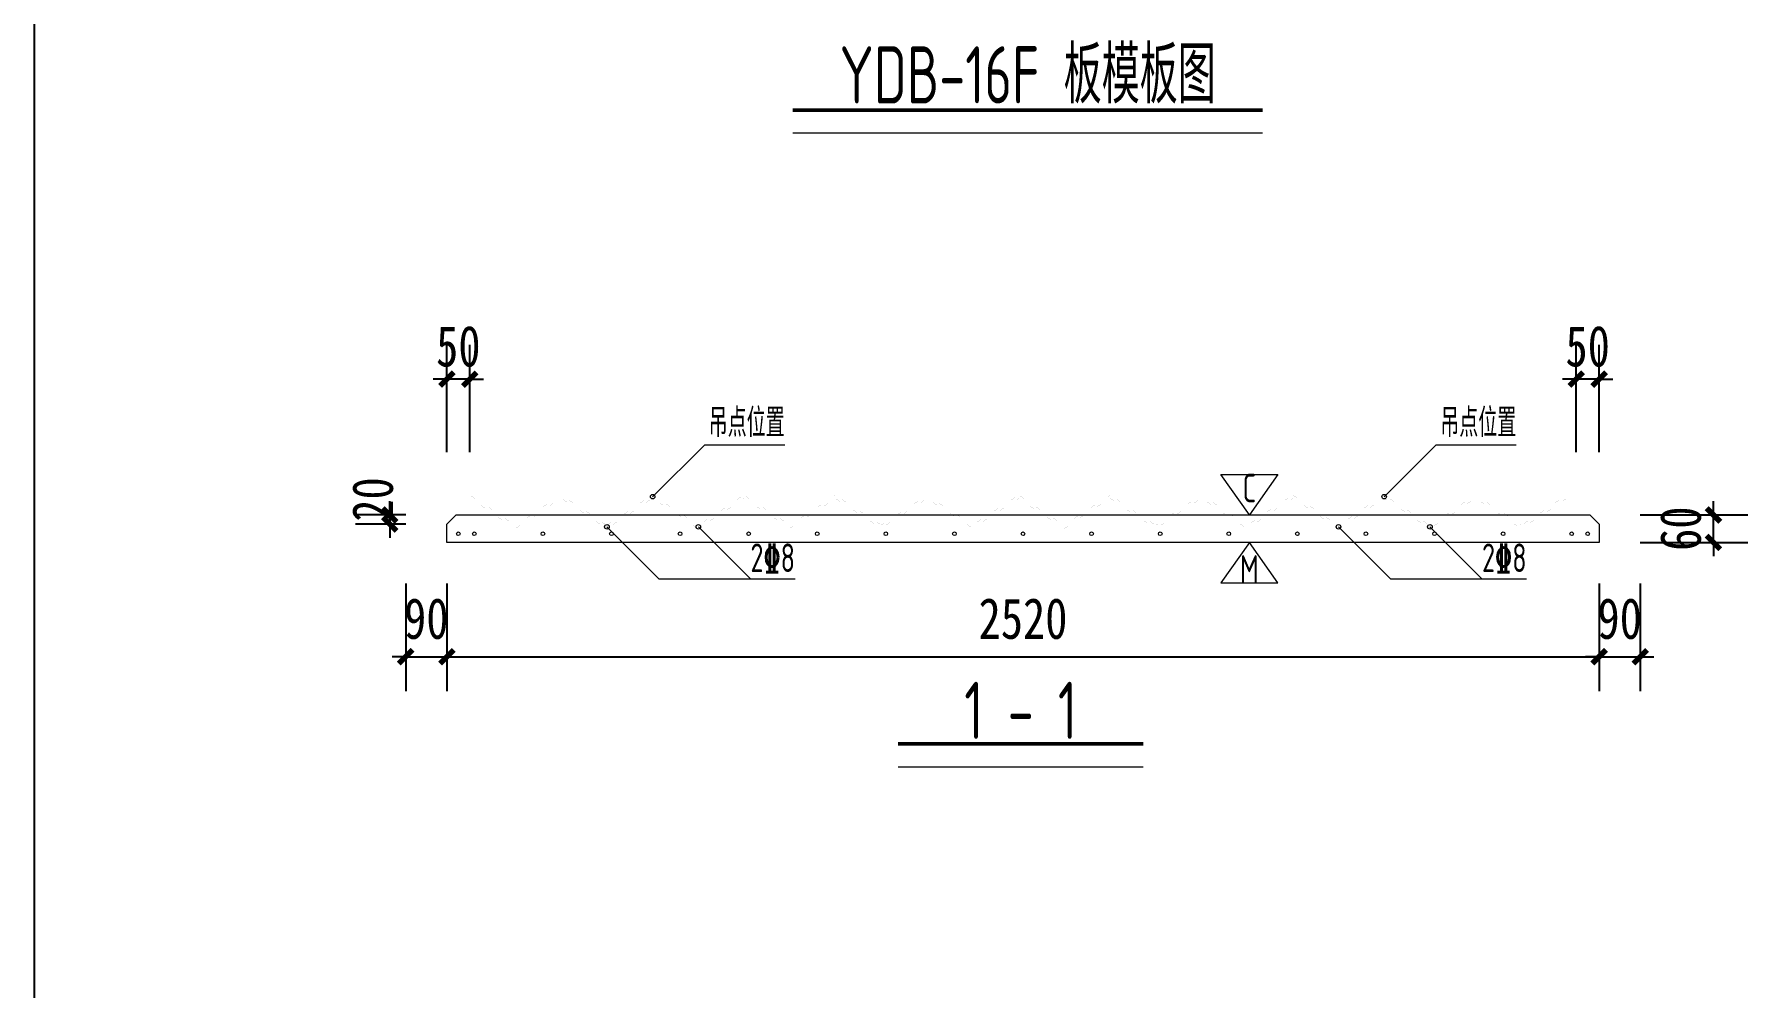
# Model space of a CAD drawing. Header units: millimetres. Extents: x 514 to 31055, y 121 to 26754.
# Drawn here: x 7801 to 11548, y 6477 to 8562 of the extents above; entities that cross this region are included whole.
import ezdxf
from ezdxf.enums import TextEntityAlignment as Align

# ---------------------------------------------------------------- set-up
doc = ezdxf.new("R2010")
doc.units = ezdxf.units.MM
doc.layers.add('a--r1', color=92, linetype='Continuous')
doc.layers.add('PUB_DIM', color=3, linetype='Continuous')
for name, color, linetype, lineweight in [('叠合板详图文字', 8, 'Continuous', 18), ('叠合板详图标注', 7, 'Continuous', 18), ('叠合板详图桁架筋', 6, 'Continuous', 35), ('叠合板详图边线', 4, 'Continuous', 18), ('叠合板详图钢筋', 1, 'Continuous', 35), ('直线', 7, 'Continuous', 18)]:
    doc.layers.add(name, color=color, linetype=linetype, lineweight=lineweight)
doc.styles.add('样式 1', font='yjkeng.shx', dxfattribs={"width": 0.7, "height": 250, "bigfont": 'yjkchn.shx'})
doc.styles.add('黑体', font='simhei.ttf', dxfattribs={"width": 0.8})
doc.dimstyles.new('_TCH_ARCH&&30', dxfattribs={"dimtxt": 89.25, "dimasz": 30, "dimexe": 75, "dimexo": 90, "dimgap": 37.875, "dimtad": 1, "dimdec": 0, "dimzin": 0, "dimdsep": 46, "dimtxsty": '黑体', "dimblk": 'ARCHTICK', "dimcen": 0.09, "dimclrt": 7, "dimazin": 2, "dimtfac": 1, "dimtdec": 0, "dimtix": 1, "dimtmove": 2, "dimatfit": 3, "dimfxl": 30, "dimtolj": 1, "dimtzin": 0, "dimarcsym": 0})

# ---------------------------------------------------------------- blocks, each defined once
blk = doc.blocks.new('A$C364B4FF9')
at = {"color": 3}
blk.add_line((-45154, 58400), (-45154, 1000), dxfattribs=at)
blk = doc.blocks.new('_ArchTick')
at = {"color": 0, "const_width": 0.4}
blk.add_lwpolyline([(-0.5, -0.5), (0.5, 0.5)], dxfattribs=at)
blk = doc.blocks.new('*D261')
at = {"layer": 'Defpoints', "color": 0, "transparency": 16777216}
for p in [(8703.3, 7451), (11223.3, 7451), (11223.3, 7201)]:
    blk.add_point(p, dxfattribs=at)
at = {"layer": 'PUB_DIM', "color": 0, "lineweight": -2, "transparency": 16777216}
for p, q in [((8703.3, 7361), (8703.3, 7126)), ((11223.3, 7361), (11223.3, 7126)), ((8703.3, 7201), (11223.3, 7201))]:
    blk.add_line(p, q, dxfattribs=at)
at = {"layer": 'PUB_DIM', "color": 0, "lineweight": -2, "transparency": 16777216, "xscale": 30, "yscale": 30, "zscale": 30, "rotation": 180}
blk.add_blockref('_ArchTick', (8703.3, 7201), dxfattribs=at)
at = {"layer": 'PUB_DIM', "color": 0, "lineweight": -2, "transparency": 16777216, "xscale": 30, "yscale": 30, "zscale": 30}
blk.add_blockref('_ArchTick', (11223.3, 7201), dxfattribs=at)
at = {"layer": 'PUB_DIM', "color": 7, "transparency": 16777216, "insert": (9963.3, 7284), "char_height": 89.25, "attachment_point": 5, "style": '黑体'}
blk.add_mtext('\\A1;2520', dxfattribs=at)
blk = doc.blocks.new('*D262')
at = {"layer": 'Defpoints', "color": 0, "transparency": 16777216}
for p in [(11223.3, 7511), (11473.3, 7511), (11223.3, 7451)]:
    blk.add_point(p, dxfattribs=at)
at = {"layer": 'PUB_DIM', "color": 0, "lineweight": -2, "transparency": 16777216}
for p, q in [((11473.3, 7511), (11473.3, 7541)), ((11313.3, 7511), (11548.3, 7511)), ((11473.3, 7451), (11473.3, 7511)), ((11313.3, 7451), (11548.3, 7451)), ((11473.3, 7451), (11473.3, 7421))]:
    blk.add_line(p, q, dxfattribs=at)
at = {"layer": 'PUB_DIM', "color": 0, "lineweight": -2, "transparency": 16777216, "xscale": 30, "yscale": 30, "zscale": 30}
for p, rotation in [((11473.3, 7511), 270), ((11473.3, 7451), 90)]:
    blk.add_blockref('_ArchTick', p, dxfattribs=dict(at, rotation=rotation))
at = {"layer": 'PUB_DIM', "color": 7, "transparency": 16777216, "insert": (11401.7, 7481), "char_height": 89.25, "attachment_point": 5, "rotation": 90, "style": '黑体'}
blk.add_mtext('\\A1;60', dxfattribs=at)
blk = doc.blocks.new('*D263')
at = {"layer": 'Defpoints', "color": 0, "transparency": 16777216}
for p in [(8703.3, 7511), (8578.3, 7491), (8703.3, 7491)]:
    blk.add_point(p, dxfattribs=at)
at = {"layer": 'PUB_DIM', "color": 0, "lineweight": -2, "transparency": 16777216}
for p, q in [((8578.3, 7511), (8578.3, 7541)), ((8613.3, 7511), (8503.3, 7511)), ((8578.3, 7511), (8578.3, 7491)), ((8613.3, 7491), (8503.3, 7491)), ((8578.3, 7491), (8578.3, 7461))]:
    blk.add_line(p, q, dxfattribs=at)
at = {"layer": 'PUB_DIM', "color": 0, "lineweight": -2, "transparency": 16777216, "xscale": 30, "yscale": 30, "zscale": 30}
for p, rotation in [((8578.3, 7511), 270), ((8578.3, 7491), 90)]:
    blk.add_blockref('_ArchTick', p, dxfattribs=dict(at, rotation=rotation))
at = {"layer": 'PUB_DIM', "color": 7, "transparency": 16777216, "insert": (8541.3, 7544.9), "char_height": 89.25, "attachment_point": 5, "rotation": 90, "style": '黑体'}
blk.add_mtext('\\A1;20', dxfattribs=at)
blk = doc.blocks.new('*D264')
at = {"layer": 'Defpoints', "color": 0, "transparency": 16777216}
for p in [(8613.3, 7451), (8703.3, 7451), (8703.3, 7201)]:
    blk.add_point(p, dxfattribs=at)
at = {"layer": 'PUB_DIM', "color": 0, "lineweight": -2, "transparency": 16777216}
for p, q in [((8613.3, 7361), (8613.3, 7126)), ((8703.3, 7361), (8703.3, 7126)), ((8613.3, 7201), (8583.3, 7201)), ((8613.3, 7201), (8703.3, 7201)), ((8703.3, 7201), (8733.3, 7201))]:
    blk.add_line(p, q, dxfattribs=at)
at = {"layer": 'PUB_DIM', "color": 0, "lineweight": -2, "transparency": 16777216, "xscale": 30, "yscale": 30, "zscale": 30}
blk.add_blockref('_ArchTick', (8613.3, 7201), dxfattribs=at)
at = {"layer": 'PUB_DIM', "color": 0, "lineweight": -2, "transparency": 16777216, "xscale": 30, "yscale": 30, "zscale": 30, "rotation": 180}
blk.add_blockref('_ArchTick', (8703.3, 7201), dxfattribs=at)
at = {"layer": 'PUB_DIM', "color": 7, "transparency": 16777216, "insert": (8658.3, 7284), "char_height": 89.25, "attachment_point": 5, "style": '黑体'}
blk.add_mtext('\\A1;90', dxfattribs=at)
blk = doc.blocks.new('*D265')
at = {"layer": 'Defpoints', "color": 0, "transparency": 16777216}
for p in [(11223.3, 7451), (11313.3, 7451), (11313.3, 7201)]:
    blk.add_point(p, dxfattribs=at)
at = {"layer": 'PUB_DIM', "color": 0, "lineweight": -2, "transparency": 16777216}
for p, q in [((11223.3, 7361), (11223.3, 7126)), ((11313.3, 7361), (11313.3, 7126)), ((11223.3, 7201), (11193.3, 7201)), ((11223.3, 7201), (11313.3, 7201)), ((11313.3, 7201), (11343.3, 7201))]:
    blk.add_line(p, q, dxfattribs=at)
at = {"layer": 'PUB_DIM', "color": 0, "lineweight": -2, "transparency": 16777216, "xscale": 30, "yscale": 30, "zscale": 30}
blk.add_blockref('_ArchTick', (11223.3, 7201), dxfattribs=at)
at = {"layer": 'PUB_DIM', "color": 0, "lineweight": -2, "transparency": 16777216, "xscale": 30, "yscale": 30, "zscale": 30, "rotation": 180}
blk.add_blockref('_ArchTick', (11313.3, 7201), dxfattribs=at)
at = {"layer": 'PUB_DIM', "color": 7, "transparency": 16777216, "insert": (11268.3, 7284), "char_height": 89.25, "attachment_point": 5, "style": '黑体'}
blk.add_mtext('\\A1;90', dxfattribs=at)
blk = doc.blocks.new('*D266')
at = {"layer": 'Defpoints', "color": 0, "transparency": 16777216}
for p in [(8703.3, 7808), (8703.3, 7558), (8753.3, 7558)]:
    blk.add_point(p, dxfattribs=at)
at = {"layer": 'PUB_DIM', "color": 0, "lineweight": -2, "transparency": 16777216}
for p, q in [((8703.3, 7648), (8703.3, 7883)), ((8753.3, 7648), (8753.3, 7883)), ((8703.3, 7808), (8673.3, 7808)), ((8753.3, 7808), (8703.3, 7808)), ((8753.3, 7808), (8783.3, 7808))]:
    blk.add_line(p, q, dxfattribs=at)
at = {"layer": 'PUB_DIM', "color": 0, "lineweight": -2, "transparency": 16777216, "xscale": 30, "yscale": 30, "zscale": 30}
blk.add_blockref('_ArchTick', (8703.3, 7808), dxfattribs=at)
at = {"layer": 'PUB_DIM', "color": 0, "lineweight": -2, "transparency": 16777216, "xscale": 30, "yscale": 30, "zscale": 30, "rotation": 180}
blk.add_blockref('_ArchTick', (8753.3, 7808), dxfattribs=at)
at = {"layer": 'PUB_DIM', "color": 7, "transparency": 16777216, "insert": (8728.3, 7879.6), "char_height": 89.25, "attachment_point": 5, "style": '黑体'}
blk.add_mtext('\\A1;50', dxfattribs=at)
blk = doc.blocks.new('*D267')
at = {"layer": 'Defpoints', "color": 0, "transparency": 16777216}
for p in [(11173.3, 7808), (11173.3, 7558), (11223.3, 7558)]:
    blk.add_point(p, dxfattribs=at)
at = {"layer": 'PUB_DIM', "color": 0, "lineweight": -2, "transparency": 16777216}
for p, q in [((11173.3, 7648), (11173.3, 7883)), ((11223.3, 7648), (11223.3, 7883)), ((11173.3, 7808), (11143.3, 7808)), ((11223.3, 7808), (11173.3, 7808)), ((11223.3, 7808), (11253.3, 7808))]:
    blk.add_line(p, q, dxfattribs=at)
at = {"layer": 'PUB_DIM', "color": 0, "lineweight": -2, "transparency": 16777216, "xscale": 30, "yscale": 30, "zscale": 30}
blk.add_blockref('_ArchTick', (11173.3, 7808), dxfattribs=at)
at = {"layer": 'PUB_DIM', "color": 0, "lineweight": -2, "transparency": 16777216, "xscale": 30, "yscale": 30, "zscale": 30, "rotation": 180}
blk.add_blockref('_ArchTick', (11223.3, 7808), dxfattribs=at)
at = {"layer": 'PUB_DIM', "color": 7, "transparency": 16777216, "insert": (11198.3, 7879.6), "char_height": 89.25, "attachment_point": 5, "style": '黑体'}
blk.add_mtext('\\A1;50', dxfattribs=at)

msp = doc.modelspace()

# ---------------------------------------------------------------- linework, layer by layer
at = {"layer": '叠合板详图文字', "color": 0, "lineweight": 50}
for p, q in [((9459.7, 8396.6), (10487.1, 8396.6)), ((9690.3, 7010.2), (10226.4, 7010.2))]:
    msp.add_line(p, q, dxfattribs=at)
at = {"layer": '叠合板详图文字', "color": 0, "lineweight": 18}
for p, q in [((9459.7, 8346.6), (10487.1, 8346.6)), ((9690.3, 6960.2), (10226.4, 6960.2))]:
    msp.add_line(p, q, dxfattribs=at)
at = {"layer": '叠合板详图标注'}
for points in [[(10458.3, 7511), (10395.8, 7599.4), (10520.8, 7599.4)], [(10458.3, 7451), (10395.8, 7362.6), (10520.8, 7362.6)]]:
    msp.add_lwpolyline(points, close=True, dxfattribs=at)
at = {"layer": '叠合板详图桁架筋', "color": 8, "lineweight": 35, "const_width": 0.045}
for points in [[(8755, 7553.5), (8853.3, 7488.6), (8953.3, 7554.6), (9053.3, 7488.6), (9153.3, 7554.6), (9253.3, 7488.6), (9353.3, 7554.6), (9453.3, 7488.6), (9553.3, 7554.6), (9653.3, 7488.6), (9753.3, 7554.6), (9853.3, 7488.6), (9953.3, 7554.6), (10053.3, 7488.6), (10153.3, 7554.6), (10253.3, 7488.6), (10353.3, 7554.6), (10453.3, 7488.6), (10553.3, 7554.6), (10653.3, 7488.6), (10753.3, 7554.6), (10853.3, 7488.6), (10953.3, 7554.6), (11053.3, 7488.6), (11151.7, 7553.5), (11155, 7548.5), (11053.3, 7481.4), (10953.3, 7547.4), (10853.3, 7481.4), (10753.3, 7547.4), (10653.3, 7481.4), (10553.3, 7547.4), (10453.3, 7481.4), (10353.3, 7547.4), (10253.3, 7481.4), (10153.3, 7547.4), (10053.3, 7481.4), (9953.3, 7547.4), (9853.3, 7481.4), (9753.3, 7547.4), (9653.3, 7481.4), (9553.3, 7547.4), (9453.3, 7481.4), (9353.3, 7547.4), (9253.3, 7481.4), (9153.3, 7547.4), (9053.3, 7481.4), (8953.3, 7547.4), (8853.3, 7481.4), (8751.7, 7548.5)], [(8753.3, 7562), (11173.3, 7562), (11173.3, 7554), (8753.3, 7554)], [(8753.3, 7482), (11173.3, 7482), (11173.3, 7474), (8753.3, 7474)]]:
    msp.add_lwpolyline(points, close=True, dxfattribs=at)
at = {"layer": '叠合板详图边线', "lineweight": 18}
for p, q in [((8703.3, 7491), (8723.3, 7511)), ((8723.3, 7511), (11203.3, 7511)), ((11203.3, 7511), (11223.3, 7491)), ((8703.3, 7451), (8703.3, 7491)), ((11223.3, 7491), (11223.3, 7451)), ((11223.3, 7451), (8703.3, 7451))]:
    msp.add_line(p, q, dxfattribs=at)
at = {"layer": '叠合板详图钢筋', "lineweight": 18, "const_width": 0.045}
for points in [[(8613.3, 7482), (8703.3, 7482), (8703.3, 7474), (8613.3, 7474)], [(11223.3, 7482), (11313.3, 7482), (11313.3, 7474), (11223.3, 7474)]]:
    msp.add_lwpolyline(points, close=True, dxfattribs=at)
at = {"layer": '叠合板详图钢筋', "lineweight": 18}
for centre, radius in [((9153.3, 7551), 5), ((10753.3, 7551), 5), ((8728.3, 7470), 4), ((8763.3, 7470), 4), ((8913.3, 7470), 4), ((9053.3, 7485), 5), ((9063.3, 7470), 4), ((9213.3, 7470), 4), ((9253.3, 7485), 5), ((9363.3, 7470), 4), ((9513.3, 7470), 4), ((9663.3, 7470), 4), ((9813.3, 7470), 4), ((9963.3, 7470), 4), ((10113.3, 7470), 4), ((10263.3, 7470), 4), ((10413.3, 7470), 4), ((10563.3, 7470), 4), ((10653.3, 7485), 5), ((10713.3, 7470), 4), ((10853.3, 7485), 5), ((10863.3, 7470), 4), ((11013.3, 7470), 4), ((11163.3, 7470), 4), ((11198.3, 7470), 4)]:
    msp.add_circle(centre, radius, dxfattribs=at)
at = {"layer": '直线', "lineweight": 18}
for p, q in [((9253.3, 7485), (9367.1, 7371.2)), ((10853.3, 7485), (10967.1, 7371.2))]:
    msp.add_line(p, q, dxfattribs=at)
for points in [[(9153.3, 7551), (9267.1, 7664.7), (9442.1, 7664.7)], [(10753.3, 7551), (10867.1, 7664.7), (11042.1, 7664.7)], [(9053.3, 7485), (9167.1, 7371.2), (9464.7, 7371.2)], [(10653.3, 7485), (10767.1, 7371.2), (11064.7, 7371.2)]]:
    msp.add_lwpolyline(points, dxfattribs=at)

# ---------------------------------------------------------------- block references
at = {"layer": 'a--r1', "xscale": 0.1871100000000001, "yscale": 0.1871100000000001, "zscale": 0.1871100000000001}
msp.add_blockref('A$C364B4FF9', (16249.7, 121), dxfattribs=at)

# ---------------------------------------------------------------- texts
at = {"layer": '叠合板详图文字', "color": 0, "style": '样式 1', "width": 0.7}
for s, p in [('YDB-16F 板模板图', (9973.4, 8411)), ('1 - 1', (9958.3, 7021.2))]:
    msp.add_text(s, height=125, dxfattribs=at).set_placement(p, align=Align.CENTER)
at = {"layer": '叠合板详图标注', "style": '样式 1', "width": 0.7}
for s, p in [('C', (10458.3, 7569.9)), ('M', (10458.3, 7392.1))]:
    msp.add_text(s, height=62.5, dxfattribs=at).set_placement(p, align=Align.MIDDLE_CENTER)
at = {"layer": '直线', "style": '样式 1', "width": 0.7}
for s, p in [('吊点位置', (9442.1, 7681.6)), ('吊点位置', (11042.1, 7681.6)), ('2%%1328', (9464.7, 7386.1)), ('2%%1328', (11064.7, 7386.1))]:
    msp.add_text(s, height=62.5, dxfattribs=at).set_placement(p, align=Align.RIGHT)

# ---------------------------------------------------------------- dimensions: what is measured, and where the dimension line sits
at = {"layer": 'PUB_DIM'}
for base, p1, p2, angle, picture, middle in [((8703.3, 7808), (8753.3, 7558), (8703.3, 7558), 180, '*D266', (8728.3, 7879.6)), ((11173.3, 7808), (11223.3, 7558), (11173.3, 7558), 180, '*D267', (11198.3, 7879.6)), ((8578.3, 7491), (8703.3, 7511), (8703.3, 7491), 270, '*D263', (8541.3, 7544.9))]:
    dim = msp.add_linear_dim(base=base, p1=p1, p2=p2, angle=angle, dimstyle='_TCH_ARCH&&30', dxfattribs=at)
    dim.commit()
    dim.dimension.update_dxf_attribs({"geometry": picture, "text_midpoint": middle, "dimtype": 161})
dim = msp.add_linear_dim(base=(11473.3, 7511), p1=(11223.3, 7451), p2=(11223.3, 7511), angle=90, text='60', dimstyle='_TCH_ARCH&&30', dxfattribs=at)
dim.commit()
dim.dimension.update_dxf_attribs({"geometry": '*D262', "text_midpoint": (11401.7, 7481), "dimtype": 161})
for p1, p2, text, picture, middle in [((8613.3, 7451), (8703.3, 7451), '90', '*D264', (8658.3, 7284)), ((8703.3, 7451), (11223.3, 7451), '2520', '*D261', (9963.3, 7284)), ((11223.3, 7451), (11313.3, 7451), '90', '*D265', (11268.3, 7284))]:
    dim = msp.add_aligned_dim(p1=p1, p2=p2, distance=-250, text=text, dimstyle='_TCH_ARCH&&30', dxfattribs=at)
    dim.commit()
    dim.dimension.update_dxf_attribs({"geometry": picture, "text_midpoint": middle})

doc.saveas('drawing.dxf')
